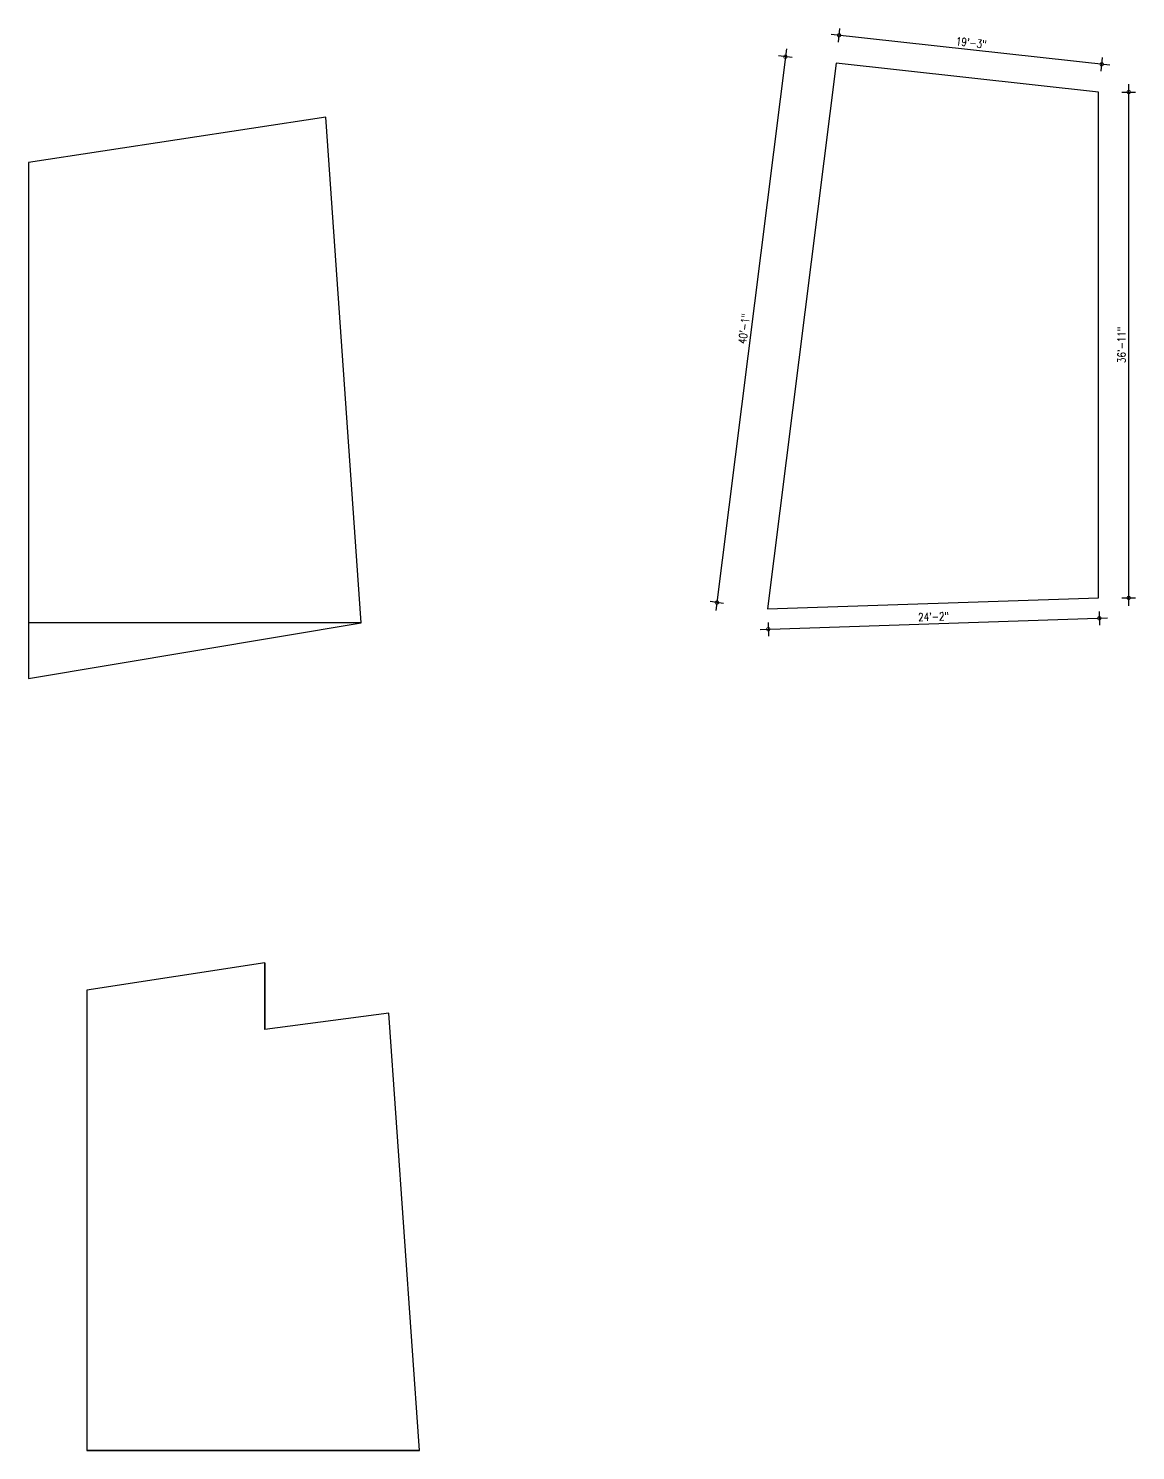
# Model space of a CAD drawing. Header units: inches. Extents: x -5096374 to -5070857, y -3259973 to -3243900.
# Drawn here: x -5092228 to -5091260, y -3256677 to -3255432 of the extents above; entities that cross this region are included whole.
import ezdxf

# ---------------------------------------------------------------- set-up
doc = ezdxf.new("R2010")
doc.units = ezdxf.units.IN
doc.header["$LTSCALE"] = 2
doc.header["$MEASUREMENT"] = 0
doc.header["$PDMODE"] = 34
doc.layers.get('0').update_dxf_attribs({"linetype": 'CONTINUOUS'})
doc.layers.get('DEFPOINTS').update_dxf_attribs({"color": 141, "linetype": 'CONTINUOUS'})
doc.styles.add('ROMANS', font='Romans.shx', dxfattribs={"width": 0.8})
doc.dimstyles.new('8 SCALE', dxfattribs={"dimscale": 0, "dimtxt": 7, "dimasz": 6, "dimexe": 6, "dimexo": 2, "dimgap": 2, "dimtad": 1, "dimdec": 0, "dimzin": 0, "dimdsep": 46, "dimlunit": 4, "dimtxsty": 'ROMANS', "dimblk": 'DOTSMALL', "dimcen": 0, "dimdle": 7, "dimclrd": 8, "dimclre": 8, "dimclrt": 3, "dimadec": 0, "dimazin": 0, "dimtfac": 1, "dimtdec": 0, "dimtofl": 0, "dimtmove": 2, "dimatfit": 3, "dimfxl": 6, "dimfxlon": 1, "dimtolj": 1, "dimtzin": 0, "dimarcsym": 0})

# ---------------------------------------------------------------- blocks, each defined once
blk = doc.blocks.new('_DOTSMALL')
at = {"color": 0, "linetype": 'ByBlock', "const_width": 0.5}
blk.add_lwpolyline([(-0.0625, 0, 1), (0.0625, 0, 1)], format="xyb", close=True, dxfattribs=at)
blk = doc.blocks.new('*D288')
at = {"color": 8, "lineweight": -2, "ltscale": 0.5, "transparency": 16777216}
for p, q in [((-5091282.3, -3255464.4), (-5091526, -3255437.6)), ((-5091519.7, -3255444.3), (-5091518.4, -3255432.4)), ((-5091289.9, -3255469.6), (-5091288.6, -3255457.7))]:
    blk.add_line(p, q, dxfattribs=at)
at = {"layer": 'DEFPOINTS', "color": 0, "ltscale": 0.5, "transparency": 16777216}
for p in [(-5091519.1, -3255438.3), (-5091521.8, -3255462.7), (-5091292, -3255488)]:
    blk.add_point(p, dxfattribs=at)
at = {"color": 8, "lineweight": -2, "ltscale": 0.5, "transparency": 16777216, "xscale": 6, "yscale": 6, "zscale": 6}
for p, rotation in [((-5091519.1, -3255438.3), 173.7048556606969), ((-5091289.3, -3255463.7), 353.704855660697)]:
    blk.add_blockref('_DOTSMALL', p, dxfattribs=dict(at, rotation=rotation))
at = {"color": 3, "ltscale": 0.5, "transparency": 16777216, "insert": (-5091403.5, -3255444.9), "char_height": 7, "attachment_point": 5, "rotation": 353.7049, "style": 'ROMANS'}
blk.add_mtext('\\A1;19\'-3"', dxfattribs=at)
blk = doc.blocks.new('*D289')
at = {"color": 8, "lineweight": -2, "ltscale": 0.5, "transparency": 16777216}
for p, q in [((-5091565.2, -3255450.2), (-5091626.9, -3255941.6)), ((-5091560.1, -3255457.9), (-5091572, -3255456.4)), ((-5091620.1, -3255935.4), (-5091632, -3255933.9))]:
    blk.add_line(p, q, dxfattribs=at)
at = {"layer": 'DEFPOINTS', "color": 0, "ltscale": 0.5, "transparency": 16777216}
for p in [(-5091521.8, -3255462.7), (-5091626, -3255934.7), (-5091581.7, -3255940.2)]:
    blk.add_point(p, dxfattribs=at)
at = {"color": 8, "lineweight": -2, "ltscale": 0.5, "transparency": 16777216, "xscale": 6, "yscale": 6, "zscale": 6}
for p, rotation in [((-5091566.1, -3255457.1), 82.84245888025477), ((-5091626, -3255934.7), 262.8424588802548)]:
    blk.add_blockref('_DOTSMALL', p, dxfattribs=dict(at, rotation=rotation))
at = {"color": 3, "ltscale": 0.5, "transparency": 16777216, "insert": (-5091602.2, -3255695.1), "char_height": 7, "attachment_point": 5, "rotation": 82.8425, "style": 'ROMANS'}
blk.add_mtext('\\A1;40\'-1"', dxfattribs=at)
blk = doc.blocks.new('*D290')
at = {"color": 8, "lineweight": -2, "ltscale": 0.5, "transparency": 16777216}
for p, q in [((-5091265.7, -3255937.6), (-5091265.7, -3255481)), ((-5091271.7, -3255488), (-5091259.7, -3255488)), ((-5091271.7, -3255930.6), (-5091259.7, -3255930.6))]:
    blk.add_line(p, q, dxfattribs=at)
at = {"layer": 'DEFPOINTS', "color": 0, "ltscale": 0.5, "transparency": 16777216}
for p in [(-5091292, -3255488), (-5091265.7, -3255488), (-5091292, -3255930.6)]:
    blk.add_point(p, dxfattribs=at)
at = {"color": 8, "lineweight": -2, "ltscale": 0.5, "transparency": 16777216, "xscale": 6, "yscale": 6, "zscale": 6}
for p, rotation in [((-5091265.7, -3255488), 90), ((-5091265.7, -3255930.6), 270)]:
    blk.add_blockref('_DOTSMALL', p, dxfattribs=dict(at, rotation=rotation))
at = {"color": 3, "ltscale": 0.5, "transparency": 16777216, "insert": (-5091271.9, -3255709.3), "char_height": 7, "attachment_point": 5, "rotation": 90, "style": 'ROMANS'}
blk.add_mtext('\\A1;36\'-11"', dxfattribs=at)
blk = doc.blocks.new('*D291')
at = {"color": 8, "lineweight": -2, "ltscale": 0.5, "transparency": 16777216}
for p, q in [((-5091291.6, -3255942.4), (-5091291.2, -3255954.4)), ((-5091588.1, -3255958.3), (-5091284.4, -3255948.2)), ((-5091581.3, -3255952), (-5091580.9, -3255964))]:
    blk.add_line(p, q, dxfattribs=at)
at = {"layer": 'DEFPOINTS', "color": 0, "ltscale": 0.5, "transparency": 16777216}
for p in [(-5091581.7, -3255940.2), (-5091292, -3255930.6), (-5091291.4, -3255948.4)]:
    blk.add_point(p, dxfattribs=at)
at = {"color": 8, "lineweight": -2, "ltscale": 0.5, "transparency": 16777216, "xscale": 6, "yscale": 6, "zscale": 6}
for p, rotation in [((-5091291.4, -3255948.4), 1.908469265168732), ((-5091581.1, -3255958), 181.9084692651687)]:
    blk.add_blockref('_DOTSMALL', p, dxfattribs=dict(at, rotation=rotation))
at = {"color": 3, "ltscale": 0.5, "transparency": 16777216, "insert": (-5091436.5, -3255947), "char_height": 7, "attachment_point": 5, "rotation": 1.9085, "style": 'ROMANS'}
blk.add_mtext('\\A1;24\'-2"', dxfattribs=at)

msp = doc.modelspace()

# ---------------------------------------------------------------- linework, layer by layer
at = {"ltscale": 0.5}
for p, q in [((-5091937.2, -3255952.5), (-5092228.4, -3255952.5)), ((-5092021.4, -3256250), (-5092177.4, -3256273.9)), ((-5092021.4, -3256250), (-5092021.4, -3256308.4)), ((-5092177.4, -3256273.9), (-5092177.4, -3256676.7)), ((-5091913, -3256294.1), (-5092021.4, -3256308.4)), ((-5091886.3, -3256676.7), (-5091913, -3256294.1)), ((-5091886.3, -3256676.7), (-5092177.4, -3256676.7))]:
    msp.add_line(p, q, dxfattribs=at)
msp.add_xline((-5078027.4, -3256928.3), (-1, 0), dxfattribs=at)
at = {"color": 3, "ltscale": 0.5}
msp.add_lwpolyline([(-5091292, -3255930.6), (-5091292, -3255488), (-5091521.8, -3255462.7), (-5091581.7, -3255940.2)], close=True, dxfattribs=at)
at = {"ltscale": 0.5}
for points in [[(-5091968.1, -3255509.9), (-5092228.4, -3255549.8), (-5092228.4, -3256001), (-5091937.2, -3255952.5)], [(-5091913, -3256294.1), (-5092021.4, -3256308.4), (-5092021.4, -3256250), (-5092177.4, -3256273.9), (-5092177.4, -3256676.7), (-5091886.3, -3256676.7)]]:
    msp.add_lwpolyline(points, close=True, dxfattribs=at)

# ---------------------------------------------------------------- dimensions: what is measured, and where the dimension line sits
for p1, p2, distance, picture, middle in [((-5091292, -3255488), (-5091521.8, -3255462.7), -24.5, '*D288', (-5091403.5, -3255444.9)), ((-5091521.8, -3255462.7), (-5091581.7, -3255940.2), -44.6, '*D289', (-5091602.2, -3255695.1)), ((-5091581.7, -3255940.2), (-5091292, -3255930.6), -17.8, '*D291', (-5091436.5, -3255947))]:
    dim = msp.add_aligned_dim(p1=p1, p2=p2, distance=distance, dimstyle='8 SCALE', override={"dimscale": 1}, dxfattribs=at)
    dim.commit()
    dim.dimension.update_dxf_attribs({"geometry": picture, "text_midpoint": middle})
dim = msp.add_linear_dim(base=(-5091265.7, -3255488), p1=(-5091292, -3255930.6), p2=(-5091292, -3255488), angle=90, dimstyle='8 SCALE', override={"dimscale": 1}, dxfattribs=at)
dim.commit()
dim.dimension.update_dxf_attribs({"geometry": '*D290', "text_midpoint": (-5091271.9, -3255709.3)})

doc.saveas('drawing.dxf')
